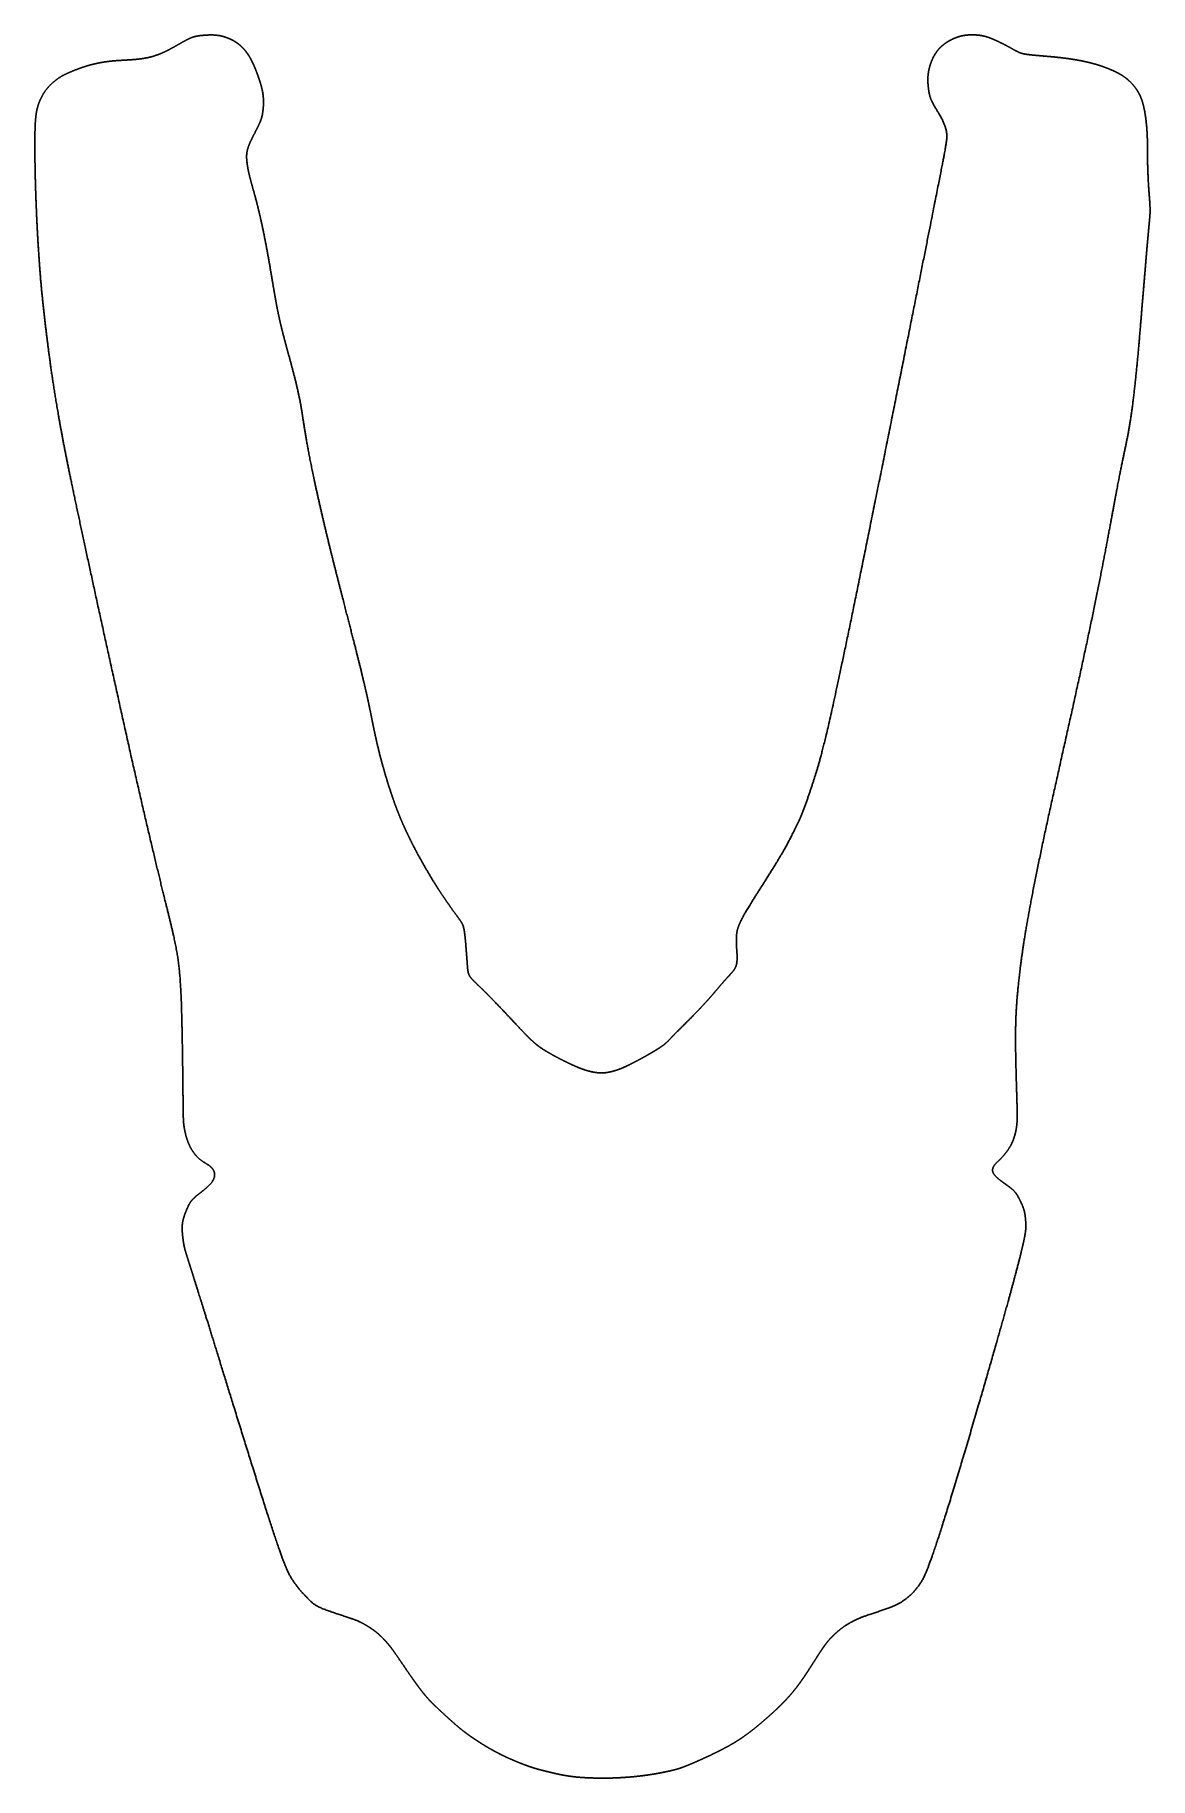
# Model space of a CAD drawing. Header units: millimetres. Extents: x -52 to 52, y -81 to 81.
import ezdxf

# ---------------------------------------------------------------- set-up
doc = ezdxf.new("R2010")
doc.units = ezdxf.units.MM
doc.layers.get('0').update_dxf_attribs({"linetype": 'CONTINUOUS'})

msp = doc.modelspace()

# ---------------------------------------------------------------- linework, layer by layer
msp.add_open_spline([(-5.26, -80.57), (-5.34, -80.55), (-5.49, -80.5), (-5.69, -80.44), (-5.95, -80.35), (-6.28, -80.23), (-6.67, -80.08), (-7.12, -79.9), (-7.62, -79.69), (-8.15, -79.45), (-8.66, -79.2), (-9.15, -78.94), (-9.61, -78.69), (-10.04, -78.43), (-10.46, -78.17), (-10.87, -77.9), (-11.29, -77.62), (-11.71, -77.32), (-12.14, -77), (-12.56, -76.66), (-12.98, -76.29), (-13.38, -75.93), (-13.77, -75.58), (-14.12, -75.25), (-14.46, -74.94), (-14.79, -74.64), (-15.12, -74.3), (-15.49, -73.9), (-15.89, -73.41), (-16.34, -72.82), (-16.81, -72.16), (-17.29, -71.47), (-17.75, -70.79), (-18.16, -70.19), (-18.51, -69.69), (-18.79, -69.3), (-19.01, -69.02), (-19.21, -68.78), (-19.42, -68.55), (-19.66, -68.3), (-19.94, -68.03), (-20.25, -67.77), (-20.57, -67.54), (-20.87, -67.34), (-21.16, -67.16), (-21.42, -67.01), (-21.7, -66.86), (-22.08, -66.7), (-22.58, -66.52), (-23.2, -66.31), (-23.89, -66.09), (-24.58, -65.86), (-25.19, -65.64), (-25.67, -65.42), (-26.02, -65.21), (-26.27, -65), (-26.49, -64.78), (-26.72, -64.54), (-26.98, -64.27), (-27.25, -63.98), (-27.5, -63.68), (-27.73, -63.38), (-27.93, -63.09), (-28.11, -62.82), (-28.28, -62.53), (-28.47, -62.16), (-28.7, -61.64), (-28.99, -60.89), (-29.35, -59.86), (-29.8, -58.54), (-30.33, -56.91), (-30.94, -55), (-31.61, -52.87), (-32.33, -50.56), (-33.08, -48.15), (-33.84, -45.7), (-34.58, -43.31), (-35.28, -41.03), (-35.93, -38.94), (-36.51, -37.09), (-37, -35.53), (-37.39, -34.27), (-37.69, -33.33), (-37.9, -32.67), (-38.04, -32.23), (-38.12, -31.93), (-38.18, -31.66), (-38.23, -31.35), (-38.28, -30.98), (-38.32, -30.59), (-38.35, -30.2), (-38.35, -29.83), (-38.3, -29.47), (-38.22, -29.12), (-38.1, -28.77), (-37.96, -28.42), (-37.82, -28.09), (-37.68, -27.79), (-37.49, -27.5), (-37.21, -27.21), (-36.84, -26.9), (-36.39, -26.57), (-35.95, -26.2), (-35.57, -25.82), (-35.33, -25.42), (-35.27, -25.03), (-35.36, -24.69), (-35.57, -24.41), (-35.86, -24.18), (-36.18, -23.99), (-36.5, -23.79), (-36.79, -23.56), (-37.05, -23.3), (-37.27, -23.01), (-37.47, -22.71), (-37.64, -22.4), (-37.79, -22.06), (-37.92, -21.69), (-38.02, -21.32), (-38.1, -20.97), (-38.16, -20.65), (-38.2, -20.35), (-38.23, -20), (-38.24, -19.54), (-38.26, -18.93), (-38.26, -18.12), (-38.27, -17.14), (-38.28, -15.99), (-38.3, -14.73), (-38.32, -13.4), (-38.34, -12.04), (-38.37, -10.72), (-38.4, -9.46), (-38.44, -8.3), (-38.5, -7.26), (-38.57, -6.32), (-38.65, -5.47), (-38.76, -4.67), (-38.9, -3.9), (-39.06, -3.1), (-39.26, -2.24), (-39.48, -1.3), (-39.75, -0.23), (-40.05, 0.97), (-40.38, 2.32), (-40.74, 3.82), (-41.13, 5.46), (-41.55, 7.23), (-41.99, 9.12), (-42.45, 11.12), (-42.93, 13.2), (-43.41, 15.35), (-43.89, 17.53), (-44.38, 19.73), (-44.86, 21.92), (-45.34, 24.08), (-45.8, 26.19), (-46.25, 28.24), (-46.68, 30.2), (-47.08, 32.08), (-47.47, 33.86), (-47.83, 35.55), (-48.17, 37.14), (-48.49, 38.63), (-48.78, 40.04), (-49.05, 41.35), (-49.3, 42.59), (-49.52, 43.75), (-49.73, 44.86), (-49.91, 45.9), (-50.08, 46.9), (-50.24, 47.86), (-50.38, 48.78), (-50.52, 49.67), (-50.64, 50.55), (-50.76, 51.4), (-50.87, 52.25), (-50.98, 53.09), (-51.08, 53.94), (-51.18, 54.8), (-51.28, 55.69), (-51.38, 56.6), (-51.48, 57.55), (-51.57, 58.54), (-51.65, 59.58), (-51.73, 60.67), (-51.8, 61.8), (-51.87, 62.96), (-51.93, 64.13), (-51.98, 65.3), (-52.02, 66.45), (-52.06, 67.55), (-52.08, 68.59), (-52.1, 69.54), (-52.11, 70.39), (-52.11, 71.14), (-52.11, 71.78), (-52.1, 72.33), (-52.09, 72.81), (-52.07, 73.23), (-52.04, 73.61), (-52, 73.98), (-51.95, 74.33), (-51.86, 74.68), (-51.75, 75.03), (-51.61, 75.37), (-51.45, 75.7), (-51.27, 76.02), (-51.06, 76.31), (-50.82, 76.6), (-50.55, 76.87), (-50.27, 77.11), (-49.98, 77.33), (-49.7, 77.52), (-49.41, 77.68), (-49.08, 77.84), (-48.67, 78.01), (-48.19, 78.21), (-47.61, 78.42), (-46.96, 78.62), (-46.26, 78.79), (-45.52, 78.92), (-44.78, 79.01), (-44.03, 79.05), (-43.29, 79.09), (-42.56, 79.14), (-41.84, 79.23), (-41.13, 79.39), (-40.44, 79.63), (-39.77, 79.93), (-39.15, 80.27), (-38.58, 80.6), (-38.07, 80.89), (-37.64, 81.11), (-37.26, 81.26), (-36.92, 81.33), (-36.58, 81.37), (-36.24, 81.4), (-35.87, 81.42), (-35.49, 81.43), (-35.12, 81.4), (-34.76, 81.35), (-34.4, 81.25), (-34.06, 81.13), (-33.72, 80.98), (-33.4, 80.81), (-33.1, 80.6), (-32.82, 80.36), (-32.56, 80.1), (-32.33, 79.81), (-32.12, 79.51), (-31.94, 79.19), (-31.77, 78.87), (-31.62, 78.53), (-31.48, 78.2), (-31.35, 77.85), (-31.22, 77.51), (-31.11, 77.16), (-30.99, 76.81), (-30.9, 76.46), (-30.82, 76.11), (-30.77, 75.75), (-30.74, 75.38), (-30.74, 75), (-30.76, 74.62), (-30.8, 74.27), (-30.85, 73.94), (-30.93, 73.61), (-31.06, 73.26), (-31.26, 72.85), (-31.5, 72.38), (-31.76, 71.88), (-32, 71.38), (-32.19, 70.92), (-32.29, 70.52), (-32.33, 70.17), (-32.32, 69.84), (-32.29, 69.52), (-32.24, 69.18), (-32.18, 68.8), (-32.08, 68.38), (-31.96, 67.89), (-31.81, 67.34), (-31.63, 66.71), (-31.43, 66), (-31.23, 65.2), (-31.02, 64.31), (-30.81, 63.36), (-30.61, 62.37), (-30.42, 61.34), (-30.23, 60.32), (-30.06, 59.32), (-29.9, 58.36), (-29.75, 57.46), (-29.6, 56.63), (-29.46, 55.85), (-29.31, 55.13), (-29.15, 54.44), (-28.99, 53.77), (-28.81, 53.09), (-28.63, 52.4), (-28.43, 51.68), (-28.23, 50.95), (-28.03, 50.2), (-27.84, 49.47), (-27.66, 48.76), (-27.51, 48.09), (-27.37, 47.46), (-27.26, 46.86), (-27.16, 46.27), (-27.07, 45.67), (-26.97, 45.04), (-26.86, 44.34), (-26.73, 43.55), (-26.57, 42.67), (-26.38, 41.69), (-26.16, 40.6), (-25.91, 39.41), (-25.63, 38.14), (-25.32, 36.79), (-24.99, 35.38), (-24.64, 33.93), (-24.28, 32.46), (-23.9, 30.98), (-23.53, 29.52), (-23.16, 28.09), (-22.81, 26.71), (-22.47, 25.4), (-22.15, 24.16), (-21.86, 23), (-21.59, 21.93), (-21.36, 20.95), (-21.15, 20.05), (-20.97, 19.23), (-20.81, 18.48), (-20.67, 17.77), (-20.53, 17.09), (-20.39, 16.41), (-20.24, 15.71), (-20.07, 14.97), (-19.88, 14.19), (-19.66, 13.37), (-19.42, 12.52), (-19.17, 11.67), (-18.9, 10.84), (-18.64, 10.06), (-18.39, 9.35), (-18.14, 8.72), (-17.92, 8.17), (-17.71, 7.69), (-17.52, 7.26), (-17.33, 6.86), (-17.13, 6.45), (-16.92, 6.01), (-16.66, 5.51), (-16.36, 4.93), (-15.99, 4.25), (-15.55, 3.49), (-15.05, 2.65), (-14.52, 1.8), (-13.98, 0.96), (-13.46, 0.21), (-13, -0.44), (-12.63, -0.94), (-12.35, -1.32), (-12.16, -1.6), (-12.05, -1.89), (-11.97, -2.26), (-11.91, -2.79), (-11.84, -3.46), (-11.79, -4.21), (-11.73, -4.94), (-11.69, -5.57), (-11.65, -6.05), (-11.57, -6.37), (-11.42, -6.63), (-11.14, -6.93), (-10.69, -7.35), (-10.1, -7.93), (-9.39, -8.64), (-8.62, -9.44), (-7.85, -10.26), (-7.14, -11.02), (-6.54, -11.66), (-6.07, -12.14), (-5.75, -12.46), (-5.52, -12.67), (-5.34, -12.82), (-5.15, -12.98), (-4.88, -13.18), (-4.51, -13.43), (-4.01, -13.72), (-3.42, -14.05), (-2.78, -14.38), (-2.15, -14.69), (-1.58, -14.95), (-1.1, -15.15), (-0.72, -15.28), (-0.4, -15.38), (-0.1, -15.45), (0.23, -15.52), (0.59, -15.56), (0.99, -15.57), (1.39, -15.53), (1.77, -15.45), (2.1, -15.35), (2.4, -15.26), (2.68, -15.15), (3.01, -15.01), (3.45, -14.8), (4, -14.52), (4.63, -14.18), (5.28, -13.82), (5.87, -13.47), (6.35, -13.17), (6.69, -12.93), (6.94, -12.71), (7.16, -12.49), (7.43, -12.2), (7.79, -11.82), (8.27, -11.35), (8.83, -10.8), (9.44, -10.18), (10.07, -9.53), (10.68, -8.87), (11.23, -8.25), (11.71, -7.68), (12.13, -7.18), (12.5, -6.77), (12.81, -6.43), (13.08, -6.14), (13.3, -5.87), (13.45, -5.56), (13.52, -5.16), (13.53, -4.66), (13.49, -4.11), (13.45, -3.54), (13.44, -3.01), (13.47, -2.55), (13.54, -2.19), (13.64, -1.89), (13.74, -1.63), (13.87, -1.36), (14.04, -1.02), (14.29, -0.57), (14.64, 0), (15.06, 0.69), (15.55, 1.45), (16.06, 2.26), (16.56, 3.05), (17.02, 3.79), (17.42, 4.44), (17.74, 4.99), (18, 5.44), (18.21, 5.84), (18.41, 6.21), (18.6, 6.58), (18.81, 6.99), (19.04, 7.45), (19.28, 7.96), (19.52, 8.53), (19.77, 9.14), (20, 9.76), (20.22, 10.39), (20.42, 10.99), (20.61, 11.56), (20.78, 12.11), (20.95, 12.63), (21.12, 13.19), (21.29, 13.81), (21.49, 14.56), (21.72, 15.48), (22, 16.63), (22.32, 18.05), (22.7, 19.77), (23.13, 21.79), (23.62, 24.11), (24.16, 26.72), (24.75, 29.58), (25.37, 32.65), (26.03, 35.9), (26.71, 39.26), (27.4, 42.69), (28.09, 46.12), (28.76, 49.5), (29.41, 52.76), (30.03, 55.86), (30.6, 58.75), (31.13, 61.37), (31.59, 63.7), (31.99, 65.72), (32.32, 67.4), (32.59, 68.75), (32.79, 69.78), (32.93, 70.53), (33.02, 71.05), (33.08, 71.4), (33.11, 71.67), (33.13, 71.95), (33.11, 72.26), (33.04, 72.65), (32.89, 73.09), (32.67, 73.57), (32.39, 74.06), (32.1, 74.53), (31.85, 74.96), (31.66, 75.33), (31.54, 75.67), (31.46, 76), (31.41, 76.34), (31.37, 76.7), (31.34, 77.08), (31.34, 77.45), (31.38, 77.82), (31.44, 78.18), (31.53, 78.53), (31.65, 78.88), (31.79, 79.22), (31.96, 79.54), (32.16, 79.85), (32.39, 80.14), (32.65, 80.39), (32.94, 80.62), (33.25, 80.83), (33.57, 81), (33.9, 81.15), (34.24, 81.27), (34.6, 81.36), (34.97, 81.42), (35.36, 81.43), (35.73, 81.43), (36.08, 81.41), (36.4, 81.36), (36.73, 81.29), (37.1, 81.17), (37.55, 80.98), (38.05, 80.75), (38.57, 80.49), (39.04, 80.24), (39.43, 80.01), (39.75, 79.84), (40.05, 79.71), (40.4, 79.63), (40.86, 79.57), (41.46, 79.51), (42.19, 79.45), (43.02, 79.38), (43.89, 79.29), (44.78, 79.17), (45.62, 79.03), (46.38, 78.86), (47.06, 78.68), (47.64, 78.5), (48.13, 78.31), (48.54, 78.14), (48.89, 77.98), (49.2, 77.82), (49.5, 77.65), (49.79, 77.45), (50.07, 77.22), (50.35, 76.96), (50.6, 76.68), (50.83, 76.38), (51.02, 76.07), (51.18, 75.76), (51.31, 75.45), (51.43, 75.11), (51.52, 74.72), (51.62, 74.26), (51.7, 73.76), (51.76, 73.22), (51.82, 72.65), (51.85, 72.07), (51.87, 71.49), (51.87, 70.89), (51.88, 70.25), (51.88, 69.57), (51.9, 68.85), (51.93, 68.1), (51.97, 67.35), (52.02, 66.65), (52.07, 66.04), (52.1, 65.54), (52.12, 65.16), (52.12, 64.85), (52.1, 64.52), (52.06, 64.09), (52, 63.48), (51.93, 62.67), (51.83, 61.63), (51.73, 60.38), (51.61, 58.95), (51.48, 57.37), (51.34, 55.71), (51.2, 54.01), (51.06, 52.33), (50.91, 50.72), (50.76, 49.24), (50.61, 47.9), (50.47, 46.71), (50.32, 45.69), (50.18, 44.8), (50.04, 44.03), (49.9, 43.33), (49.76, 42.67), (49.62, 42.01), (49.48, 41.32), (49.32, 40.57), (49.16, 39.73), (48.98, 38.79), (48.78, 37.73), (48.57, 36.55), (48.32, 35.24), (48.05, 33.79), (47.75, 32.22), (47.42, 30.53), (47.06, 28.73), (46.67, 26.83), (46.25, 24.85), (45.81, 22.8), (45.35, 20.69), (44.88, 18.55), (44.4, 16.39), (43.91, 14.23), (43.44, 12.09), (42.97, 10), (42.52, 7.96), (42.1, 5.99), (41.71, 4.11), (41.34, 2.33), (41.02, 0.67), (40.74, -0.86), (40.49, -2.27), (40.29, -3.54), (40.12, -4.67), (39.99, -5.67), (39.89, -6.54), (39.81, -7.3), (39.74, -7.95), (39.69, -8.53), (39.65, -9.05), (39.62, -9.56), (39.59, -10.09), (39.56, -10.67), (39.55, -11.34), (39.54, -12.12), (39.54, -13.02), (39.56, -14.02), (39.58, -15.08), (39.61, -16.15), (39.64, -17.16), (39.67, -18.08), (39.69, -18.86), (39.7, -19.48), (39.69, -19.95), (39.68, -20.3), (39.64, -20.6), (39.59, -20.92), (39.51, -21.27), (39.4, -21.64), (39.26, -22.01), (39.09, -22.35), (38.91, -22.66), (38.71, -22.94), (38.5, -23.21), (38.26, -23.48), (37.98, -23.75), (37.67, -24.03), (37.43, -24.34), (37.34, -24.68), (37.48, -25.03), (37.84, -25.4), (38.32, -25.76), (38.82, -26.1), (39.24, -26.42), (39.53, -26.71), (39.72, -26.99), (39.86, -27.27), (40.01, -27.57), (40.17, -27.9), (40.31, -28.27), (40.41, -28.66), (40.46, -29.05), (40.49, -29.4), (40.51, -29.69), (40.51, -29.97), (40.49, -30.32), (40.41, -30.84), (40.24, -31.61), (39.98, -32.69), (39.62, -34.08), (39.16, -35.78), (38.61, -37.78), (37.98, -40.01), (37.29, -42.43), (36.56, -44.96), (35.81, -47.53), (35.07, -50.07), (34.34, -52.5), (33.66, -54.75), (33.04, -56.77), (32.49, -58.51), (32.02, -59.94), (31.63, -61.06), (31.33, -61.88), (31.08, -62.46), (30.88, -62.87), (30.7, -63.17), (30.51, -63.44), (30.31, -63.72), (30.07, -64.01), (29.81, -64.29), (29.51, -64.55), (29.21, -64.78), (28.92, -64.97), (28.64, -65.14), (28.35, -65.29), (28, -65.44), (27.58, -65.6), (27.08, -65.77), (26.55, -65.95), (26.02, -66.12), (25.55, -66.28), (25.16, -66.42), (24.83, -66.56), (24.54, -66.69), (24.24, -66.85), (23.93, -67.02), (23.6, -67.22), (23.28, -67.45), (22.99, -67.69), (22.72, -67.93), (22.47, -68.16), (22.24, -68.39), (22.01, -68.66), (21.75, -68.98), (21.47, -69.39), (21.14, -69.89), (20.78, -70.45), (20.4, -71.05), (20.01, -71.65), (19.62, -72.23), (19.23, -72.78), (18.84, -73.28), (18.44, -73.75), (18.03, -74.2), (17.6, -74.64), (17.14, -75.08), (16.67, -75.51), (16.18, -75.94), (15.69, -76.36), (15.21, -76.76), (14.72, -77.15), (14.23, -77.5), (13.74, -77.85), (13.21, -78.17), (12.64, -78.5), (12.03, -78.82), (11.38, -79.14), (10.72, -79.46), (10.08, -79.75), (9.49, -80.01), (8.98, -80.22), (8.57, -80.39), (8.23, -80.51), (7.92, -80.61), (7.57, -80.7), (7.15, -80.8), (6.63, -80.91), (6, -81.03), (5.29, -81.15), (4.5, -81.25), (3.68, -81.34), (2.85, -81.4), (2.04, -81.44), (1.26, -81.46), (0.55, -81.45), (-0.1, -81.44), (-0.69, -81.41), (-1.22, -81.38), (-1.71, -81.33), (-2.21, -81.26), (-2.72, -81.18), (-3.26, -81.07), (-3.81, -80.94), (-4.35, -80.81), (-4.75, -80.71), (-5.02, -80.64), (-5.18, -80.59), (-5.26, -80.57)], degree=5)

doc.saveas('drawing.dxf')
